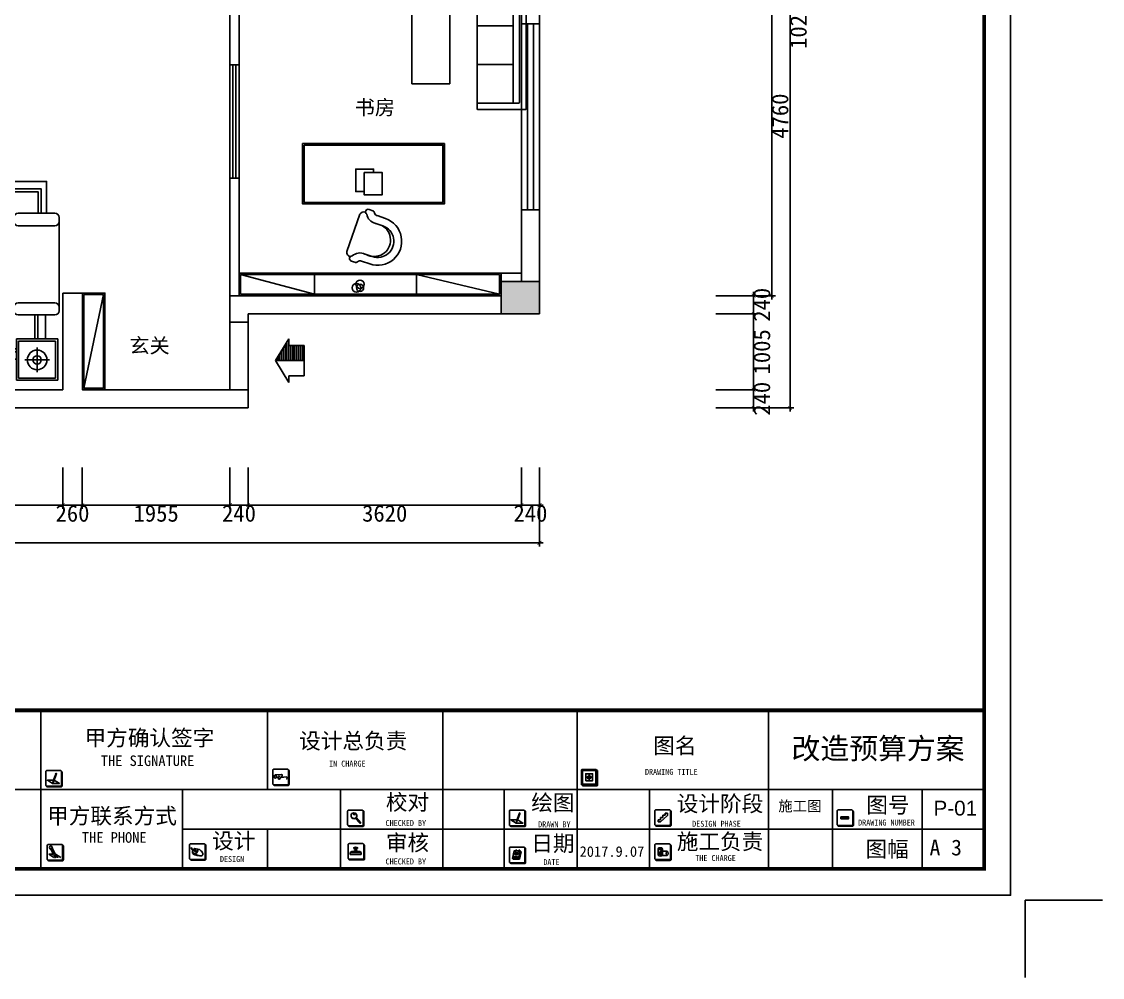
# Model space of a CAD drawing. Header units: millimetres. Extents: x 39175 to 443077, y -41362 to 75939.
# Drawn here: x 322747 to 337061, y -41362 to -28699 of the extents above; entities that cross this region are included whole.
import ezdxf
from ezdxf.enums import TextEntityAlignment as Align

# ---------------------------------------------------------------- set-up
doc = ezdxf.new("R2010")
doc.units = ezdxf.units.MM
for name, color, linetype in [('0-01图框模板说明', 2, 'Continuous'), ('0-02图框细线', 136, 'Continuous'), ('016-P平面家具', 51, 'Continuous'), ('COLUMN', 7, 'Continuous'), ('墙体', 7, 'Continuous')]:
    doc.layers.add(name, color=color, linetype=linetype)
doc.layers.add('Z not print', color=8, linetype='Continuous', plot=False)
doc.styles.add('ar', font='arial.ttf')
doc.styles.get("Standard").update_dxf_attribs({"font": ''})
doc.styles.get('Standard').set_extended_font_data('NSimSun')
doc.dimstyles.new('ISO-25', dxfattribs={"dimtxt": 220, "dimasz": 50, "dimexe": 50, "dimexo": 0.625, "dimtad": 2, "dimdec": 0, "dimtxsty": 'Standard', "dimblk": 'ARCHTICK', "dimcen": 2.5, "dimdle": 50, "dimclrd": 251, "dimclre": 251, "dimclrt": 51, "dimadec": 0, "dimazin": 0, "dimtfac": 1, "dimtdec": 0, "dimtix": 1, "dimtmove": 2, "dimatfit": 3, "dimfxl": 500, "dimfxlon": 1, "dimarcsym": 0})

# ---------------------------------------------------------------- blocks, each defined once
blk = doc.blocks.new('hgggg')
at = {"layer": '0-01图框模板说明'}
for points in [[(3462.78, 399.27, -0.414214), (3462.58, 399.08), (3460.02, 399.08, -0.071272), (3459.97, 399.08, 0.348143), (3460.16, 398.93), (3462.72, 398.93, 0.414214), (3462.92, 399.13), (3462.92, 401.69, 0.333108), (3462.77, 401.87, -0.057743), (3462.78, 401.83)], [(3505.73, 399.54, -0.414214), (3505.53, 399.34), (3502.97, 399.34, -0.071272), (3502.92, 399.35, 0.348143), (3503.11, 399.2), (3505.67, 399.2, 0.414214), (3505.86, 399.39), (3505.86, 401.95, 0.333108), (3505.72, 402.14, -0.057743), (3505.73, 402.09)], [(3564.11, 399.47, -0.414214), (3563.92, 399.28), (3561.36, 399.28, -0.071272), (3561.3, 399.28, 0.348143), (3561.5, 399.13), (3564.05, 399.13, 0.414214), (3564.25, 399.33), (3564.25, 401.89, 0.333108), (3564.11, 402.08, -0.057743), (3564.11, 402.03)], [(3519.89, 391.78, -0.414214), (3519.7, 391.59), (3517.14, 391.59, -0.071272), (3517.08, 391.59, 0.348143), (3517.27, 391.44), (3519.83, 391.44, 0.414214), (3520.03, 391.64), (3520.03, 394.2, 0.333108), (3519.89, 394.39, -0.057743), (3519.89, 394.34)], [(3550.49, 391.78, -0.414214), (3550.29, 391.59), (3547.73, 391.59, -0.071272), (3547.68, 391.59, 0.348143), (3547.87, 391.44), (3550.43, 391.44, 0.414214), (3550.62, 391.64), (3550.62, 394.2, 0.333108), (3550.48, 394.39, -0.057743), (3550.49, 394.34)], [(3578.01, 391.85, -0.414214), (3577.81, 391.65), (3575.26, 391.65, -0.071272), (3575.2, 391.66, 0.348143), (3575.39, 391.51), (3577.95, 391.51, 0.414214), (3578.15, 391.7), (3578.15, 394.26, 0.333108), (3578.01, 394.45, -0.057743), (3578.01, 394.4)], [(3612.51, 391.82, -0.414214), (3612.31, 391.62), (3609.76, 391.62, -0.071272), (3609.7, 391.63, 0.348143), (3609.89, 391.48), (3612.45, 391.48, 0.414214), (3612.65, 391.67), (3612.65, 394.23, 0.333108), (3612.51, 394.42, -0.057743), (3612.51, 394.38)], [(3610.26, 393.25), (3611.74, 393.25), (3611.74, 392.89), (3610.26, 392.89)], [(3463.02, 385.28, -0.414214), (3462.83, 385.09), (3460.27, 385.09, -0.071272), (3460.21, 385.1, 0.348143), (3460.4, 384.94), (3462.96, 384.94, 0.414214), (3463.16, 385.14), (3463.16, 387.7, 0.333108), (3463.02, 387.89, -0.057743), (3463.02, 387.84)], [(3489.99, 385.41, -0.414214), (3489.79, 385.21), (3487.23, 385.21, -0.071272), (3487.18, 385.22, 0.348143), (3487.37, 385.07), (3489.93, 385.07, 0.414214), (3490.12, 385.26), (3490.12, 387.82, 0.333108), (3489.98, 388.01, -0.057743), (3489.99, 387.97)], [(3519.99, 385.44, -0.414214), (3519.79, 385.25), (3517.23, 385.25, -0.071272), (3517.18, 385.26, 0.348143), (3517.37, 385.1), (3519.93, 385.1, 0.414214), (3520.13, 385.3), (3520.13, 387.86, 0.333108), (3519.98, 388.05, -0.057743), (3519.99, 388)], [(3550.49, 384.79, -0.414214), (3550.29, 384.59), (3547.73, 384.59, -0.071272), (3547.68, 384.6, 0.348143), (3547.87, 384.45), (3550.43, 384.45, 0.414214), (3550.62, 384.64), (3550.62, 387.2, 0.333108), (3550.48, 387.39, -0.057743), (3550.49, 387.35)], [(3578.01, 385.37, -0.414214), (3577.81, 385.18), (3575.26, 385.18, -0.071272), (3575.2, 385.18, 0.348143), (3575.39, 385.03), (3577.95, 385.03, 0.414214), (3578.15, 385.23), (3578.15, 387.79, 0.333108), (3578.01, 387.98, -0.057743), (3578.01, 387.93)]]:
    blk.add_hatch(color=8, dxfattribs=at).paths.add_polyline_path(points)
h = blk.add_hatch(color=8, dxfattribs=at)
h.paths.add_polyline_path([(3562.64, 400.99), (3562.38, 400.99), (3562.38, 400.75), (3562.64, 400.75)])
h.paths.add_polyline_path([(3562.64, 400.75), (3562.89, 400.75), (3562.89, 400.99), (3562.64, 400.99)])
h.paths.add_polyline_path([(3562.64, 400.75), (3562.64, 400.52), (3562.89, 400.52), (3562.89, 400.75)])
h.paths.add_polyline_path([(3562.64, 400.75), (3562.38, 400.75), (3562.38, 400.52), (3562.64, 400.52)])
at = {"layer": '0-01图框模板说明', "color": 8}
for p, q in [((3503.25, 401.2), (3504.44, 401.29)), ((3503.43, 401.19), (3504.46, 401.27)), ((3504.18, 400.74), (3505.37, 400.84)), ((3504.36, 400.73), (3505.39, 400.81)), ((3562.64, 401.41), (3562.64, 400.1)), ((3461.2, 399.82), (3461.18, 399.77)), ((3461.19, 399.82), (3461.18, 399.79)), ((3461.2, 399.79), (3461.18, 399.77)), ((3461.18, 399.79), (3461.18, 399.77)), ((3461.21, 399.82), (3461.2, 399.79)), ((3561.98, 400.75), (3563.29, 400.75)), ((3518.38, 393.02), (3519.23, 392.05)), ((3518.54, 393.16), (3519.38, 392.19)), ((3575.67, 392.73), (3575.67, 392.32)), ((3575.67, 392.73), (3576.12, 392.73)), ((3576.12, 393.15), (3576.56, 393.15)), ((3576.12, 393.15), (3576.12, 392.73)), ((3577.45, 393.49), (3576.13, 392.32)), ((3576.56, 393.56), (3576.56, 393.15)), ((3576.56, 393.56), (3577.01, 393.56)), ((3577.01, 393.95), (3577.45, 393.95)), ((3577.01, 393.95), (3577.01, 393.56)), ((3577.45, 393.95), (3577.45, 393.49)), ((3548.9, 392.34), (3548.88, 392.3)), ((3548.88, 392.3), (3548.89, 392.28)), ((3548.91, 392.33), (3548.89, 392.28)), ((3548.9, 392.3), (3548.89, 392.28)), ((3548.92, 392.33), (3548.9, 392.3)), ((3575.67, 392.32), (3576.13, 392.32)), ((3487.53, 386.56), (3487.53, 386.56)), ((3487.66, 386.95), (3488.14, 386.7)), ((3488.27, 386.93), (3487.79, 387.11)), ((3487.86, 386.92), (3487.86, 386.92)), ((3487.86, 386.92), (3488.21, 386.73)), ((3488.28, 386.86), (3487.91, 387.01)), ((3488.9, 387.07), (3488.28, 387.23)), ((3488.41, 386.7), (3488.52, 386.64)), ((3517.44, 386.49), (3517.74, 386.7)), ((3517.77, 386.7), (3518.07, 386.7)), ((3518.41, 386.87), (3518.41, 386.93)), ((3518.52, 386.87), (3518.52, 386.93)), ((3518.89, 386.7), (3519.22, 386.7)), ((3519.52, 386.49), (3519.25, 386.69)), ((3549.63, 386.78), (3549.3, 385.36)), ((3549.68, 386.74), (3549.35, 385.32)), ((3549.72, 386.71), (3549.39, 385.29)), ((3549.76, 386.67), (3549.43, 385.25)), ((3549.59, 386.82), (3549.76, 386.67)), ((3575.68, 387.24), (3575.68, 386.03)), ((3577.38, 386.76), (3576.17, 386.76)), ((3576.49, 387.24), (3576.49, 386.03)), ((3461.35, 385.57), (3460.39, 386.21)), ((3460.39, 386.21), (3461.18, 386.21)), ((3461.6, 386.21), (3461.68, 386.21)), ((3461.68, 386.21), (3462.65, 385.57)), ((3487.75, 386.44), (3488.36, 386.1)), ((3548.12, 385.4), (3548.29, 385.25)), ((3549.3, 385.36), (3548.17, 385.36)), ((3549.35, 385.32), (3548.21, 385.32)), ((3549.39, 385.29), (3548.26, 385.29)), ((3549.43, 385.25), (3548.29, 385.25)), ((3577.38, 385.95), (3576.17, 385.95))]:
    blk.add_line(p, q, dxfattribs=at)
at = {"layer": '0-01图框模板说明', "color": 2, "const_width": 0.724}
blk.add_lwpolyline([(3637.38, 670.41), (3637.38, 383.41), (3227.38, 383.41), (3227.38, 670.41)], close=True, dxfattribs=at)
blk.add_lwpolyline([(3637.38, 413.41), (3227.33, 413.41)], dxfattribs=at)
at = {"layer": '0-01图框模板说明', "color": 8}
for points in [[(3460.02, 399.08), (3462.58, 399.08, 0.414214), (3462.78, 399.27), (3462.78, 401.83, 0.414214), (3462.58, 402.03), (3460.02, 402.03, 0.414214), (3459.83, 401.83), (3459.83, 399.27, 0.414214)], [(3461.84, 401.41), (3461.73, 401.44), (3461.74, 401.46, -0.451962), (3461.8, 401.49), (3461.81, 401.48, -0.418435), (3461.84, 401.42)], [(3502.97, 399.34), (3505.53, 399.34, 0.414214), (3505.73, 399.54), (3505.73, 402.09, 0.414214), (3505.53, 402.29), (3502.97, 402.29, 0.414214), (3502.78, 402.09), (3502.78, 399.54, 0.414214)], [(3561.36, 399.28), (3563.92, 399.28, 0.414214), (3564.11, 399.47), (3564.11, 402.03, 0.414214), (3563.92, 402.23), (3561.36, 402.23, 0.414214), (3561.16, 402.03), (3561.16, 399.47, 0.414214)], [(3517.14, 391.59), (3519.7, 391.59, 0.414214), (3519.89, 391.78), (3519.89, 394.34, 0.414214), (3519.7, 394.54), (3517.14, 394.54, 0.414214), (3516.94, 394.34), (3516.94, 391.78, 0.414214)], [(3547.73, 391.59), (3550.29, 391.59, 0.414214), (3550.49, 391.78), (3550.49, 394.34, 0.414214), (3550.29, 394.54), (3547.73, 394.54, 0.414214), (3547.54, 394.34), (3547.54, 391.78, 0.414214)], [(3549.55, 393.92), (3549.44, 393.95), (3549.44, 393.97, -0.451962), (3549.51, 394), (3549.52, 393.99, -0.418435), (3549.55, 393.93)], [(3575.26, 391.65), (3577.81, 391.65, 0.414214), (3578.01, 391.85), (3578.01, 394.4, 0.414214), (3577.81, 394.6), (3575.26, 394.6, 0.414214), (3575.06, 394.4), (3575.06, 391.85, 0.414214)], [(3609.76, 391.62), (3612.31, 391.62, 0.414214), (3612.51, 391.82), (3612.51, 394.38, 0.414214), (3612.31, 394.57), (3609.76, 394.57, 0.414214), (3609.56, 394.38), (3609.56, 391.82, 0.414214)], [(3460.27, 385.09), (3462.83, 385.09, 0.414214), (3463.02, 385.28), (3463.02, 387.84, 0.414214), (3462.83, 388.04), (3460.27, 388.04, 0.414214), (3460.07, 387.84), (3460.07, 385.28, 0.414214)], [(3487.23, 385.21), (3489.79, 385.21, 0.414214), (3489.99, 385.41), (3489.99, 387.97, 0.414214), (3489.79, 388.16), (3487.23, 388.16, 0.414214), (3487.03, 387.97), (3487.03, 385.41, 0.414214)], [(3517.23, 385.25), (3519.79, 385.25, 0.414214), (3519.99, 385.44), (3519.99, 388, 0.414214), (3519.79, 388.2), (3517.23, 388.2, 0.414214), (3517.04, 388), (3517.04, 385.44, 0.414214)], [(3517.48, 386.5), (3519.48, 386.5, -0.414214), (3519.53, 386.45), (3519.53, 386.19, -0.414214), (3519.48, 386.13), (3517.48, 386.13, -0.414214), (3517.42, 386.19), (3517.42, 386.45, -0.414214)], [(3547.73, 384.59), (3550.29, 384.59, 0.414214), (3550.49, 384.79), (3550.49, 387.35, 0.414214), (3550.29, 387.54), (3547.73, 387.54, 0.414214), (3547.54, 387.35), (3547.54, 384.79, 0.414214)], [(3575.26, 385.18), (3577.81, 385.18, 0.414214), (3578.01, 385.37), (3578.01, 387.93, 0.414214), (3577.81, 388.13), (3575.26, 388.13, 0.414214), (3575.06, 387.93), (3575.06, 385.37, 0.414214)]]:
    blk.add_lwpolyline(points, format="xyb", close=True, dxfattribs=at)
for points in [[(3459.97, 399.08, 0.348143), (3460.16, 398.93), (3462.72, 398.93, 0.414214), (3462.92, 399.13), (3462.92, 401.69, 0.333108), (3462.77, 401.87)], [(3502.92, 399.35, 0.348143), (3503.11, 399.2), (3505.67, 399.2, 0.414214), (3505.86, 399.39), (3505.86, 401.95, 0.333108), (3505.72, 402.14)], [(3561.3, 399.28, 0.348143), (3561.5, 399.13), (3564.05, 399.13, 0.414214), (3564.25, 399.33), (3564.25, 401.89, 0.333108), (3564.11, 402.08)], [(3517.08, 391.59, 0.348143), (3517.27, 391.44), (3519.83, 391.44, 0.414214), (3520.03, 391.64), (3520.03, 394.2, 0.333108), (3519.89, 394.39)], [(3547.68, 391.59, 0.348143), (3547.87, 391.44), (3550.43, 391.44, 0.414214), (3550.62, 391.64), (3550.62, 394.2, 0.333108), (3550.48, 394.39)], [(3575.2, 391.66, 0.348143), (3575.39, 391.51), (3577.95, 391.51, 0.414214), (3578.15, 391.7), (3578.15, 394.26, 0.333108), (3578.01, 394.45)], [(3609.7, 391.63, 0.348143), (3609.89, 391.48), (3612.45, 391.48, 0.414214), (3612.65, 391.67), (3612.65, 394.23, 0.333108), (3612.51, 394.42)], [(3460.21, 385.1, 0.348143), (3460.4, 384.94), (3462.96, 384.94, 0.414214), (3463.16, 385.14), (3463.16, 387.7, 0.333108), (3463.02, 387.89)], [(3487.18, 385.22, 0.348143), (3487.37, 385.07), (3489.93, 385.07, 0.414214), (3490.12, 385.26), (3490.12, 387.82, 0.333108), (3489.98, 388.01)], [(3517.18, 385.26, 0.348143), (3517.37, 385.1), (3519.93, 385.1, 0.414214), (3520.13, 385.3), (3520.13, 387.86, 0.333108), (3519.98, 388.05)], [(3547.68, 384.6, 0.348143), (3547.87, 384.45), (3550.43, 384.45, 0.414214), (3550.62, 384.64), (3550.62, 387.2, 0.333108), (3550.48, 387.39)], [(3575.2, 385.18, 0.348143), (3575.39, 385.03), (3577.95, 385.03, 0.414214), (3578.15, 385.23), (3578.15, 387.79, 0.333108), (3578.01, 387.98)]]:
    blk.add_lwpolyline(points, format="xyb", dxfattribs=at)
for points in [[(3461.8, 401.3), (3461.7, 401.34), (3461.23, 400.06), (3461.34, 400.03)], [(3461.84, 401.4), (3461.73, 401.45), (3461.69, 401.35), (3461.81, 401.3)], [(3561.37, 399.48), (3563.91, 399.48), (3563.91, 402.02), (3561.37, 402.02)], [(3561.98, 400.1), (3563.29, 400.1), (3563.29, 401.41), (3561.98, 401.41)], [(3562.38, 400.99), (3562.89, 400.99), (3562.89, 400.52), (3562.38, 400.52)], [(3461.21, 399.82), (3461.19, 399.82), (3461.23, 400.06), (3461.34, 400.03)], [(3549.51, 393.82), (3549.4, 393.85), (3548.94, 392.57), (3549.04, 392.54)], [(3549.55, 393.91), (3549.44, 393.96), (3549.4, 393.86), (3549.51, 393.81)], [(3610.26, 393.25), (3611.74, 393.25), (3611.74, 392.89), (3610.26, 392.89)], [(3548.92, 392.33), (3548.9, 392.34), (3548.94, 392.57), (3549.04, 392.54)], [(3518.03, 386.68), (3518.93, 386.68), (3518.93, 386.57), (3518.03, 386.57)], [(3548.41, 385.73), (3548.52, 385.73), (3548.49, 385.65), (3548.38, 385.65)], [(3548.72, 386.48), (3549.18, 386.48), (3549.07, 386.11), (3548.6, 386.11)], [(3548.63, 385.73), (3548.74, 385.73), (3548.71, 385.65), (3548.6, 385.65)], [(3548.84, 385.73), (3548.95, 385.73), (3548.93, 385.65), (3548.81, 385.65)], [(3549.06, 385.73), (3549.17, 385.73), (3549.14, 385.65), (3549.03, 385.65)]]:
    blk.add_lwpolyline(points, close=True, dxfattribs=at)
for points in [[(3461.4, 400.19), (3461.44, 400.19), (3462.41, 399.56), (3461.11, 399.56), (3460.14, 400.19), (3461.28, 400.19)], [(3549.11, 392.7), (3549.15, 392.7), (3550.12, 392.07), (3548.82, 392.07), (3547.85, 392.7), (3548.98, 392.7)], [(3518.62, 386.76), (3518.8, 386.76), (3518.93, 386.68), (3518.03, 386.68), (3518.17, 386.76), (3518.31, 386.76)], [(3548.7, 386.82), (3549.59, 386.82), (3549.26, 385.4), (3548.12, 385.4), (3548.45, 386.82), (3548.65, 386.82)]]:
    blk.add_lwpolyline(points, dxfattribs=at)
for centre, radius in [((3518.13, 393.49), 0.533), ((3460.78, 387.49), 0.262), ((3460.95, 386.98), 0.0374), ((3461.02, 386.84), 0.0374), ((3461.04, 387.02), 0.0374), ((3461.09, 386.69), 0.0374), ((3461.11, 386.88), 0.0374), ((3461.13, 387.08), 0.0374), ((3461.16, 386.51), 0.0374), ((3461.18, 386.73), 0.0374), ((3461.2, 386.94), 0.0374), ((3461.25, 386.56), 0.0374), ((3461.26, 386.79), 0.0374), ((3461.34, 386.61), 0.0374), ((3549.28, 386.66), 0.04), ((3461.39, 386.21), 0.212)]:
    blk.add_circle(centre, radius, dxfattribs=at)
for centre, radius, start, end in [((3503.53, 400.83), 0.368, 105.757, 120.9015), ((3503.66, 401.01), 0.239, 194.4811, 315.0527), ((3503.43, 401.18), 0.00492, 94.538, 105.757), ((3504.37, 401.1), 0.208, 298.7114, 70.1269), ((3504.37, 401.09), 0.198, 300.3285, 62.5398), ((3504.46, 401.26), 0.00492, 62.5398, 94.538), ((3504.47, 400.92), 0.00504, 133.8328, 294.2798), ((3505.3, 400.64), 0.208, 298.7114, 70.1269), ((3505.39, 400.81), 0.00492, 62.5398, 94.538), ((3505.3, 400.64), 0.198, 300.3285, 62.5398), ((3503.54, 400.47), 0.321, 39.9377, 115.0821), ((3504.46, 400.38), 0.368, 105.757, 138.6812), ((3504.36, 400.73), 0.00492, 94.538, 105.757), ((3505.4, 400.46), 0.00504, 133.8328, 294.2798), ((3518.14, 393.44), 0.533, 191.5054, 300.5031), ((3518.1, 393.5), 0.266, 22.4479, 114.9174), ((3518.04, 393.62), 0.125, 340.0341, 111.5177), ((3518.14, 393.44), 0.533, 323.7918, 16.5929), ((3519.27, 392.15), 0.116, 246.2917, 21.6824), ((3459.09, 385.81), 2.13, 10.8653, 46.0134), ((3466.51, 389.2), 5.72, 196.3548, 210.1283), ((3488.27, 386.62), 0.686, 172.2315, 207.5085), ((3487.9, 386.71), 0.315, 158.1829, 240.9002), ((3488.94, 386.19), 1.48, 139.3249, 154.2833), ((3488.13, 386.74), 0.518, 74.0812, 127.264), ((3487.88, 386.97), 0.0535, 54.1755, 246.924), ((3487.91, 386.98), 0.691, 277.384, 14.5417), ((3488.3, 386.97), 0.31, 239.1443, 279.6549), ((3488.23, 386.8), 0.0797, 255.5948, 46.2056), ((3488.13, 386.65), 0.31, 22.1455, 62.6561), ((3488.34, 386.74), 0.0787, 279.6549, 22.1455), ((3487.87, 385.42), 1.94, 28.784, 58.3007), ((3517.77, 386.65), 0.0574, 90, 119.8772), ((3518.46, 388.33), 1.14, 259.2449, 280.7551), ((3517.99, 386.87), 0.423, 7.6088, 51.9955), ((3518.23, 386.94), 0.197, 284.907, 336.821), ((3518.47, 387.04), 0.345, 237.0341, 302.9659), ((3518.94, 386.87), 0.423, 128.0045, 172.3912), ((3518.56, 386.87), 0.0402, 180, 209.5766), ((3518.71, 386.96), 0.21, 209.5766, 255.9056), ((3519.22, 386.65), 0.0574, 58.6434, 90), ((3548.67, 386.66), 0.04, 133.5405, 58.5094), ((3548.94, 386.72), 0.301, 120.0838, 193.4607), ((3548.67, 386.67), 0.0305, 218.3923, 328.4538), ((3548.94, 386.73), 0.249, 118.9884, 196.0214), ((3548.69, 386.65), 0.04, 72.6047, 87.6936), ((3548.83, 386.84), 0.146, 350.5454, 105.731), ((3548.81, 386.83), 0.115, 355.4404, 89.6822), ((3549.55, 386.72), 0.301, 127.1675, 193.4607), ((3549.3, 386.65), 0.04, 72.6047, 215.7707), ((3549.28, 386.67), 0.0305, 218.3923, 328.4538), ((3549.54, 386.73), 0.24, 120.88, 197.6449), ((3549.43, 386.88), 0.102, 75.6414, 126.1244), ((3549.42, 386.86), 0.0801, 333.2308, 96.566), ((3549.42, 386.86), 0.124, 340.7006, 72.9302), ((3488.96, 388.03), 2.17, 233.0714, 279.6677), ((3489.22, 387.84), 1.94, 243.4996, 273.0164), ((3489.18, 386.27), 0.4, 290.3762, 11.4241)]:
    blk.add_arc(centre, radius, start, end, dxfattribs=at)
for centre, major_axis, ratio in [((3503.23, 400.89), (0, 0.305), 0.646017), ((3503.25, 400.88), (0, 0.305), 0.646017), ((3503.99, 400.67), (0, 0.305), 0.646017), ((3504, 400.66), (0, 0.305), 0.646017), ((3576.08, 387.24), (-0.401, 0), 0.454196), ((3576.17, 386.35), (0, 0.401), 0.454196), ((3577.38, 386.35), (0, 0.401), 0.454196), ((3576.08, 386.03), (-0.401, 0), 0.454196)]:
    blk.add_ellipse(centre, major_axis=major_axis, ratio=ratio, dxfattribs=at)
blk.add_ellipse((3518.46, 387.35), major_axis=(0.376, 0), ratio=0.460933, start_param=-0.967391, end_param=4.108984, dxfattribs=at)
for points in [[(3487.72, 387.06), (3487.51, 387.09), (3487.4, 387.2), (3487.35, 387.45)], [(3487.75, 387.1), (3487.5, 387.1), (3487.42, 387.28), (3487.37, 387.47)]]:
    blk.add_open_spline(points, degree=3, dxfattribs=at)
blk.add_spline([(3461.39, 385.99), (3461.81, 385.81), (3461.82, 385.95), (3461.63, 385.91), (3461.51, 385.57), (3462.03, 385.66), (3462.12, 385.57)], degree=3, dxfattribs=at)
at = {"layer": '0-02图框细线'}
for p, q in [((3458.92, 383.41), (3458.92, 413.41)), ((3501.79, 398.41), (3501.79, 413.41)), ((3534.96, 398.41), (3534.96, 413.41)), ((3560.37, 383.41), (3560.37, 413.41)), ((3596.6, 398.41), (3596.6, 413.41)), ((3323.65, 398.41), (3637.38, 398.41)), ((3485.71, 383.41), (3485.71, 398.41)), ((3515.58, 383.41), (3515.58, 398.41)), ((3534.96, 383.41), (3534.96, 398.41)), ((3546.55, 383.41), (3546.55, 398.41)), ((3574.07, 383.41), (3574.07, 398.41)), ((3596.6, 383.41), (3596.6, 398.41)), ((3608.67, 383.41), (3608.67, 398.41)), ((3625.66, 398.41), (3625.66, 383.41)), ((3637.38, 390.91), (3485.71, 390.91)), ((3501.79, 383.41), (3501.79, 390.91))]:
    blk.add_line(p, q, dxfattribs=at)
blk.add_lwpolyline([(3642.38, 675.41), (3642.38, 378.41), (3222.38, 378.41), (3222.38, 675.41)], close=True, dxfattribs=at)
at = {"layer": 'Z not print', "color": 5}
blk.add_lwpolyline([(3645.14, 362.88), (3645.14, 377.48), (3659.75, 377.48)], dxfattribs=at)
at = {"layer": '0-02图框细线'}
for s, insert, char_height, attachment_point in [('{\\fSimSun|b0|i0|c134|p2;甲方确认签字}', (3467.17, 408.05), 3, 4), ('{\\fSimSun|b0|i0|c134|p2;设计总负责}', (3507.77, 407.48), 3, 4), ('{\\fSimSun|b0|i0|c134|p2;图名}', (3574.77, 406.57), 3, 4), ('{\\fSimSun|b0|i0|c134|p2;THE SIGNATURE}', (3470.25, 403.87), 2, 4), ('{\\fSimSun|b0|i0|c134|p2;IN CHARGE}', (3513.43, 403.33), 1.1268, 4), ('{\\fSimSun|b0|i0|c134|p2;DRAWING TITLE}', (3573.2, 401.77), 1.1268, 4), ('{\\fSimSun|b0|i0|c134|p2;校对}', (3524.17, 395.88), 3, 4), ('{\\fSimSun|b0|i0|c134|p2;绘图}', (3551.69, 395.79), 3, 4), ('{\\fSimSun|b0|i0|c134|p2;设计阶段}', (3579.22, 395.59), 3, 4), ('{\\fSimSun|b0|i0|c134|p2;图号}', (3615.08, 395.34), 3, 4), ('{\\fSimSun|b0|i0|c134|p2;甲方联系方式}', (3460.09, 393.27), 3, 4), ('{\\fSimHei|b0|i0|c134|p2;施工图}', (3602.52, 395.2), 2, 5), ('{\\fSimSun|b0|i0|c134|p2;CHECKED BY}', (3524.12, 392.09), 1.1268, 4), ('{\\fSimSun|b0|i0|c134|p2;DRAWING NUMBER}', (3613.53, 392.18), 1.1268, 4), ('{\\fSimSun|b0|i0|c134|p2;设计}', (3491.31, 388.55), 3, 4), ('{\\fSimSun|b0|i0|c134|p2;DRAWN BY}', (3552.99, 391.85), 1.1268, 4), ('{\\fSimSun|b0|i0|c134|p2;DESIGN PHASE}', (3582.13, 391.94), 1.1268, 4), ('{\\fSimSun|b0|i0|c134|p2;THE PHONE}', (3466.66, 389.35), 2, 4), ('{\\fSimSun|b0|i0|c134|p2;审核}', (3524.17, 388.21), 3, 4), ('{\\fSimSun|b0|i0|c134|p2;日期}', (3551.69, 388.07), 3, 4), ('{\\fSimSun|b0|i0|c134|p2;施工负责}', (3579.22, 388.42), 3, 4), ('{\\fSimSun|b0|i0|c134|p2;图幅}', (3614.92, 387), 3, 4), ('{\\fSimSun|b0|i0|c134|p2;A 3}', (3627.05, 387.44), 3, 4), ('{\\fSimHei|b0|i0|c134|p49;2017.9.07}', (3560.83, 386.68), 2, 4), ('{\\fSimSun|b0|i0|c134|p2;DESIGN}', (3492.78, 385.27), 1.1268, 4), ('{\\fSimSun|b0|i0|c134|p2;CHECKED BY}', (3524.12, 384.81), 1.1268, 4), ('{\\fSimSun|b0|i0|c134|p2;DATE}', (3553.97, 384.71), 1.1268, 4), ('{\\fSimSun|b0|i0|c134|p2;THE CHARGE}', (3582.72, 385.45), 1.1268, 4)]:
    blk.add_mtext(s, dxfattribs=dict(at, insert=insert, char_height=char_height, attachment_point=attachment_point))
blk = doc.blocks.new('_ArchTick')
at = {"color": 0, "linetype": 'ByBlock', "const_width": 0.15}
blk.add_lwpolyline([(-0.5, -0.5), (0.5, 0.5)], dxfattribs=at)
blk = doc.blocks.new('*D242')
at = {"color": 251, "lineweight": -2, "transparency": 16777216}
for p, q in [((318541, -34605), (318541, -35155)), ((323291, -34605), (323291, -35155)), ((318491, -35105), (323341, -35105))]:
    blk.add_line(p, q, dxfattribs=at)
at = {"layer": 'Defpoints', "color": 0, "transparency": 16777216}
for p in [(318541, -33576), (323291, -33576), (323291, -35105)]:
    blk.add_point(p, dxfattribs=at)
at = {"color": 251, "lineweight": -2, "transparency": 16777216, "xscale": 50, "yscale": 50, "zscale": 50, "rotation": 180}
blk.add_blockref('_ArchTick', (318541, -35105), dxfattribs=at)
at = {"color": 251, "lineweight": -2, "transparency": 16777216, "xscale": 50, "yscale": 50, "zscale": 50}
blk.add_blockref('_ArchTick', (323291, -35105), dxfattribs=at)
at = {"color": 51, "transparency": 16777216, "insert": (320916, -35216), "char_height": 220, "attachment_point": 5}
blk.add_mtext('4750', dxfattribs=at)
blk = doc.blocks.new('*D252')
at = {"color": 251, "lineweight": -2, "transparency": 16777216}
for p, q in [((323291, -34605), (323291, -35155)), ((323551, -34605), (323551, -35155)), ((323291, -35105), (323241, -35105)), ((323291, -35105), (323551, -35105)), ((323551, -35105), (323601, -35105))]:
    blk.add_line(p, q, dxfattribs=at)
at = {"layer": 'Defpoints', "color": 0, "transparency": 16777216}
for p in [(323291, -33576), (323551, -33576), (323551, -35105)]:
    blk.add_point(p, dxfattribs=at)
at = {"color": 251, "lineweight": -2, "transparency": 16777216, "xscale": 50, "yscale": 50, "zscale": 50}
blk.add_blockref('_ArchTick', (323291, -35105), dxfattribs=at)
at = {"color": 251, "lineweight": -2, "transparency": 16777216, "xscale": 50, "yscale": 50, "zscale": 50, "rotation": 180}
blk.add_blockref('_ArchTick', (323551, -35105), dxfattribs=at)
at = {"color": 51, "transparency": 16777216, "insert": (323421, -35216), "char_height": 220, "attachment_point": 5}
blk.add_mtext('260', dxfattribs=at)
blk = doc.blocks.new('*D243')
at = {"color": 251, "lineweight": -2, "transparency": 16777216}
for p, q in [((323551, -34605), (323551, -35155)), ((325506, -34605), (325506, -35155)), ((323501, -35105), (325556, -35105))]:
    blk.add_line(p, q, dxfattribs=at)
at = {"layer": 'Defpoints', "color": 0, "transparency": 16777216}
for p in [(323551, -33576), (325506, -33576), (325506, -35105)]:
    blk.add_point(p, dxfattribs=at)
at = {"color": 251, "lineweight": -2, "transparency": 16777216, "xscale": 50, "yscale": 50, "zscale": 50, "rotation": 180}
blk.add_blockref('_ArchTick', (323551, -35105), dxfattribs=at)
at = {"color": 251, "lineweight": -2, "transparency": 16777216, "xscale": 50, "yscale": 50, "zscale": 50}
blk.add_blockref('_ArchTick', (325506, -35105), dxfattribs=at)
at = {"color": 51, "transparency": 16777216, "insert": (324529, -35216), "char_height": 220, "attachment_point": 5}
blk.add_mtext('1955', dxfattribs=at)
blk = doc.blocks.new('*D244')
at = {"color": 251, "lineweight": -2, "transparency": 16777216}
for p, q in [((325506, -34605), (325506, -35155)), ((325746, -34605), (325746, -35155)), ((325506, -35105), (325456, -35105)), ((325506, -35105), (325746, -35105)), ((325746, -35105), (325796, -35105))]:
    blk.add_line(p, q, dxfattribs=at)
at = {"layer": 'Defpoints', "color": 0, "transparency": 16777216}
for p in [(325506, -33576), (325746, -33576), (325746, -35105)]:
    blk.add_point(p, dxfattribs=at)
at = {"color": 251, "lineweight": -2, "transparency": 16777216, "xscale": 50, "yscale": 50, "zscale": 50}
blk.add_blockref('_ArchTick', (325506, -35105), dxfattribs=at)
at = {"color": 251, "lineweight": -2, "transparency": 16777216, "xscale": 50, "yscale": 50, "zscale": 50, "rotation": 180}
blk.add_blockref('_ArchTick', (325746, -35105), dxfattribs=at)
at = {"color": 51, "transparency": 16777216, "insert": (325626, -35216), "char_height": 220, "attachment_point": 5}
blk.add_mtext('240', dxfattribs=at)
blk = doc.blocks.new('*D245')
at = {"color": 251, "lineweight": -2, "transparency": 16777216}
for p, q in [((325746, -34605), (325746, -35155)), ((329366, -34605), (329366, -35155)), ((325696, -35105), (329416, -35105))]:
    blk.add_line(p, q, dxfattribs=at)
at = {"layer": 'Defpoints', "color": 0, "transparency": 16777216}
for p in [(329366, -32141), (325746, -33576), (329366, -35105)]:
    blk.add_point(p, dxfattribs=at)
at = {"color": 251, "lineweight": -2, "transparency": 16777216, "xscale": 50, "yscale": 50, "zscale": 50, "rotation": 180}
blk.add_blockref('_ArchTick', (325746, -35105), dxfattribs=at)
at = {"color": 251, "lineweight": -2, "transparency": 16777216, "xscale": 50, "yscale": 50, "zscale": 50}
blk.add_blockref('_ArchTick', (329366, -35105), dxfattribs=at)
at = {"color": 51, "transparency": 16777216, "insert": (327556, -35216), "char_height": 220, "attachment_point": 5}
blk.add_mtext('3620', dxfattribs=at)
blk = doc.blocks.new('*D246')
at = {"color": 251, "lineweight": -2, "transparency": 16777216}
for p, q in [((329366, -34605), (329366, -35155)), ((329606, -34605), (329606, -35155)), ((329366, -35105), (329316, -35105)), ((329366, -35105), (329606, -35105)), ((329606, -35105), (329656, -35105))]:
    blk.add_line(p, q, dxfattribs=at)
at = {"layer": 'Defpoints', "color": 0, "transparency": 16777216}
for p in [(329366, -32141), (329606, -32571), (329606, -35105)]:
    blk.add_point(p, dxfattribs=at)
at = {"color": 251, "lineweight": -2, "transparency": 16777216, "xscale": 50, "yscale": 50, "zscale": 50}
blk.add_blockref('_ArchTick', (329366, -35105), dxfattribs=at)
at = {"color": 251, "lineweight": -2, "transparency": 16777216, "xscale": 50, "yscale": 50, "zscale": 50, "rotation": 180}
blk.add_blockref('_ArchTick', (329606, -35105), dxfattribs=at)
at = {"color": 51, "transparency": 16777216, "insert": (329486, -35216), "char_height": 220, "attachment_point": 5}
blk.add_mtext('240', dxfattribs=at)
blk = doc.blocks.new('*D253')
at = {"color": 251, "lineweight": -2, "transparency": 16777216}
for p, q in [((331942, -33576), (332492, -33576)), ((332442, -33576), (332442, -33526)), ((332442, -33816), (332442, -33576)), ((331942, -33816), (332492, -33816)), ((332442, -33816), (332442, -33866))]:
    blk.add_line(p, q, dxfattribs=at)
at = {"layer": 'Defpoints', "color": 0, "transparency": 16777216}
for p in [(325506, -33576), (332442, -33576), (325746, -33816)]:
    blk.add_point(p, dxfattribs=at)
at = {"color": 251, "lineweight": -2, "transparency": 16777216, "xscale": 50, "yscale": 50, "zscale": 50}
for p, rotation in [((332442, -33576), 270), ((332442, -33816), 90)]:
    blk.add_blockref('_ArchTick', p, dxfattribs=dict(at, rotation=rotation))
at = {"color": 51, "transparency": 16777216, "insert": (332553, -33696), "char_height": 220, "attachment_point": 5, "rotation": 90}
blk.add_mtext('240', dxfattribs=at)
blk = doc.blocks.new('*D254')
at = {"color": 251, "lineweight": -2, "transparency": 16777216}
for p, q in [((331942, -32571), (332492, -32571)), ((332442, -33626), (332442, -32521)), ((331942, -33576), (332492, -33576))]:
    blk.add_line(p, q, dxfattribs=at)
at = {"layer": 'Defpoints', "color": 0, "transparency": 16777216}
for p in [(329606, -32571), (332442, -32571), (325506, -33576)]:
    blk.add_point(p, dxfattribs=at)
at = {"color": 251, "lineweight": -2, "transparency": 16777216, "xscale": 50, "yscale": 50, "zscale": 50}
for p, rotation in [((332442, -32571), 90), ((332442, -33576), 270)]:
    blk.add_blockref('_ArchTick', p, dxfattribs=dict(at, rotation=rotation))
at = {"color": 51, "transparency": 16777216, "insert": (332553, -33074), "char_height": 220, "attachment_point": 5, "rotation": 90}
blk.add_mtext('1005', dxfattribs=at)
blk = doc.blocks.new('*D255')
at = {"color": 251, "lineweight": -2, "transparency": 16777216}
for p, q in [((331942, -32331), (332492, -32331)), ((332442, -32331), (332442, -32281)), ((332442, -32571), (332442, -32331)), ((331942, -32571), (332492, -32571)), ((332442, -32571), (332442, -32621))]:
    blk.add_line(p, q, dxfattribs=at)
at = {"layer": 'Defpoints', "color": 0, "transparency": 16777216}
for p in [(329096, -32331), (332442, -32331), (329606, -32571)]:
    blk.add_point(p, dxfattribs=at)
at = {"color": 251, "lineweight": -2, "transparency": 16777216, "xscale": 50, "yscale": 50, "zscale": 50}
for p, rotation in [((332442, -32331), 270), ((332442, -32571), 90)]:
    blk.add_blockref('_ArchTick', p, dxfattribs=dict(at, rotation=rotation))
at = {"color": 51, "transparency": 16777216, "insert": (332553, -32451), "char_height": 220, "attachment_point": 5, "rotation": 90}
blk.add_mtext('240', dxfattribs=at)
blk = doc.blocks.new('*D256')
at = {"color": 251, "lineweight": -2, "transparency": 16777216}
for p, q in [((332182, -27571), (332732, -27571)), ((332682, -32381), (332682, -27521)), ((332182, -32331), (332732, -32331))]:
    blk.add_line(p, q, dxfattribs=at)
at = {"layer": 'Defpoints', "color": 0, "transparency": 16777216}
for p in [(329606, -27571), (332682, -27571), (329096, -32331)]:
    blk.add_point(p, dxfattribs=at)
at = {"color": 251, "lineweight": -2, "transparency": 16777216, "xscale": 50, "yscale": 50, "zscale": 50}
for p, rotation in [((332682, -27571), 90), ((332682, -32331), 270)]:
    blk.add_blockref('_ArchTick', p, dxfattribs=dict(at, rotation=rotation))
at = {"color": 51, "transparency": 16777216, "insert": (332793, -29951), "char_height": 220, "attachment_point": 5, "rotation": 90}
blk.add_mtext('4760', dxfattribs=at)
blk = doc.blocks.new('*D248')
at = {"color": 251, "lineweight": -2, "transparency": 16777216}
for p, q in [((312226, -35105), (312226, -35655)), ((329606, -35105), (329606, -35655)), ((312176, -35605), (329656, -35605))]:
    blk.add_line(p, q, dxfattribs=at)
at = {"layer": 'Defpoints', "color": 0, "transparency": 16777216}
for p in [(329606, -32571), (312226, -33816), (329606, -35605)]:
    blk.add_point(p, dxfattribs=at)
at = {"color": 251, "lineweight": -2, "transparency": 16777216, "xscale": 50, "yscale": 50, "zscale": 50, "rotation": 180}
blk.add_blockref('_ArchTick', (312226, -35605), dxfattribs=at)
at = {"color": 251, "lineweight": -2, "transparency": 16777216, "xscale": 50, "yscale": 50, "zscale": 50}
blk.add_blockref('_ArchTick', (329606, -35605), dxfattribs=at)
at = {"color": 51, "transparency": 16777216, "insert": (320916, -35716), "char_height": 220, "attachment_point": 5}
blk.add_mtext('17380', dxfattribs=at)
blk = doc.blocks.new('*D274')
at = {"color": 251, "lineweight": -2, "transparency": 16777216}
for p, q in [((332425, -23556), (332975, -23556)), ((332925, -33866), (332925, -23506)), ((332425, -33816), (332975, -33816))]:
    blk.add_line(p, q, dxfattribs=at)
at = {"layer": 'Defpoints', "color": 0, "transparency": 16777216}
for p in [(325746, -23556), (332925, -23556), (325746, -33816)]:
    blk.add_point(p, dxfattribs=at)
at = {"color": 251, "lineweight": -2, "transparency": 16777216, "xscale": 50, "yscale": 50, "zscale": 50}
for p, rotation in [((332925, -23556), 90), ((332925, -33816), 270)]:
    blk.add_blockref('_ArchTick', p, dxfattribs=dict(at, rotation=rotation))
at = {"color": 51, "transparency": 16777216, "insert": (333036, -28686), "char_height": 220, "attachment_point": 5, "rotation": 90}
blk.add_mtext('10260', dxfattribs=at)
blk = doc.blocks.new('YTYT')
at = {"layer": '016-P平面家具'}
for p, q in [((128911, -21642), (128802, -21604)), ((128945, -21545), (128836, -21507)), ((129081, -21546), (129033, -21529)), ((128968, -22165), (129139, -21673)), ((128770, -22049), (128661, -22011)), ((128736, -22147), (128627, -22109)), ((128844, -22229), (128796, -22213))]:
    blk.add_line(p, q, dxfattribs=at)
for centre, radius, start, end in [((128731, -21808), 319, 70.8731, 250.8731), ((128731, -21808), 215, 70.8731, 250.8731), ((125844, -21785), 2991, 3.2816, 3.318), ((128966, -21503), 150, 243.2905, 312.7171), ((128966, -21503), 46.5, 243.2905, 313.2868), ((129022, -21562), 34.4, 70.8731, 133.2868), ((129070, -21579), 34.4, 266.2069, 70.8731), ((129074, -21665), 65.5, 352.9364, 71.8295), ((125844, -21785), 2819, 355.458, 355.5646), ((128727, -22192), 46.5, 8.4594, 78.4556), ((128727, -22192), 150, 9.029, 78.4556), ((128807, -22180), 34.4, 188.4594, 250.8731), ((128856, -22197), 34.4, 250.8731, 55.5392), ((128912, -22131), 65.5, 249.9167, 328.8097)]:
    blk.add_arc(centre, radius, start, end, dxfattribs=at)
at = {"layer": '016-P平面家具', "color": 250}
blk.add_arc((128778, -21824), 218, 61.1955, 241.8196, dxfattribs=at)
blk = doc.blocks.new('swrgs e')
at = {"layer": '016-P平面家具', "color": 51, "ltscale": 120}
for p, q in [((381737, 55713), (381250, 55713)), ((381193, 55657), (381193, 54420)), ((381193, 55657), (381193, 55600)), ((381737, 55543), (381250, 55543)), ((381793, 55657), (381793, 54420)), ((381793, 55657), (381793, 55600)), ((385634, 55124), (385634, 54973)), ((381193, 54420), (381193, 54469)), ((381193, 54420), (381193, 54469)), ((381737, 54525), (381250, 54525)), ((381737, 54525), (381250, 54525)), ((381793, 54420), (381793, 54469)), ((381793, 54420), (381793, 54469)), ((381737, 54364), (381250, 54364)), ((381737, 54364), (381250, 54364)), ((382120, 54034), (382120, 54139)), ((382172, 54191), (382744, 54191)), ((382796, 53472), (382796, 54139)), ((382796, 54139), (382796, 53472)), ((382849, 54191), (383572, 54191)), ((383625, 54139), (383625, 53472)), ((383625, 54139), (383625, 53472)), ((383625, 53472), (383625, 54139)), ((383625, 53472), (383625, 54139)), ((383677, 54191), (384249, 54191)), ((384301, 54139), (384301, 53472)), ((384353, 54191), (384925, 54191)), ((384977, 54139), (384977, 53472)), ((381211, 54047), (381211, 53498)), ((381760, 54047), (381211, 54047)), ((381760, 53498), (381760, 54047)), ((381911, 54034), (381911, 53425)), ((382068, 54086), (381963, 54086)), ((382120, 53472), (382120, 54034)), ((382120, 53472), (382120, 54034)), ((384977, 54034), (384977, 53472)), ((384977, 54034), (384977, 53472)), ((385134, 54086), (385030, 54086)), ((385187, 53425), (385187, 54034)), ((385347, 53498), (385347, 54047)), ((385347, 54047), (385896, 54047)), ((385896, 54047), (385896, 53498)), ((381211, 53498), (381760, 53498)), ((382796, 53472), (382120, 53472)), ((385163, 53472), (382120, 53472)), ((383625, 53472), (382796, 53472)), ((385163, 53472), (383625, 53472)), ((385896, 53498), (385347, 53498)), ((381963, 53373), (385134, 53373))]:
    blk.add_line(p, q, dxfattribs=at)
at = {"layer": '016-P平面家具', "color": 250, "ltscale": 120}
for p, q in [((385494, 54973), (385494, 55124)), ((385534, 55124), (385534, 54973)), ((381241, 54018), (381241, 53528)), ((381731, 54018), (381241, 54018)), ((381731, 53528), (381731, 54018)), ((385377, 53528), (385377, 54018)), ((385377, 54018), (385867, 54018)), ((385867, 54018), (385867, 53528)), ((381485, 53931), (381485, 53605)), ((385623, 53931), (385623, 53605)), ((381648, 53770), (381322, 53770)), ((385460, 53770), (385786, 53770)), ((381241, 53528), (381731, 53528)), ((385867, 53528), (385377, 53528))]:
    blk.add_line(p, q, dxfattribs=at)
at = {"layer": '016-P平面家具', "color": 51, "ltscale": 120}
blk.add_lwpolyline([(385716, 55724), (385716, 56133), (381360, 56133), (381360, 55713)], dxfattribs=at)
at = {"layer": '016-P平面家具', "color": 250, "ltscale": 120}
for points in [[(383329, 56033), (381430, 56033), (381430, 55713)], [(383329, 55993), (381470, 55993), (381470, 55713)], [(385616, 55724), (385616, 56033), (383329, 56033)], [(385576, 55724), (385576, 55993), (383329, 55993)], [(381475, 54364), (381475, 54047)], [(381517, 54364), (381517, 54047)], [(385494, 54047), (385494, 54373)], [(385534, 54047), (385534, 54373)], [(381760, 53917), (381911, 53917)], [(381760, 53877), (381911, 53877)], [(385187, 53917), (385347, 53917)], [(385187, 53877), (385347, 53877)]]:
    blk.add_lwpolyline(points, dxfattribs=at)
at = {"layer": '016-P平面家具', "color": 51, "ltscale": 120}
for points in [[(385262, 55124), (385862, 55124), (385862, 55724), (385262, 55724)], [(384359, 54561), (382756, 54561), (382756, 55461), (384359, 55461)], [(385262, 54373), (385862, 54373), (385862, 54973), (385262, 54973)]]:
    blk.add_lwpolyline(points, close=True, dxfattribs=at)
at = {"layer": '016-P平面家具', "color": 250, "ltscale": 120}
blk.add_lwpolyline([(384329, 54591), (382786, 54591), (382786, 55431), (384329, 55431)], close=True, dxfattribs=at)
at = {"layer": '016-P平面家具', "color": 51}
for points in [[(381375, 54364), (381375, 54047)], [(385634, 54047), (385634, 54373)], [(381760, 53777), (381911, 53777)], [(385187, 53777), (385347, 53777)]]:
    blk.add_lwpolyline(points, dxfattribs=at)
at = {"layer": '016-P平面家具', "color": 250, "ltscale": 120}
blk.add_lwpolyline([(382120, 53530, -0.414214), (382172, 53582), (385111, 53582, -0.414214), (385163, 53530), (385163, 53472), (382120, 53472)], format="xyb", close=True, dxfattribs=at)
at = {"layer": '016-P平面家具', "color": 51, "ltscale": 120}
for centre in [(381485, 53768), (385623, 53768)]:
    blk.add_circle(centre, 130, dxfattribs=at)
at = {"layer": '016-P平面家具', "color": 250, "ltscale": 120}
for centre in [(381485, 53768), (385623, 53768)]:
    blk.add_circle(centre, 55, dxfattribs=at)
at = {"layer": '016-P平面家具', "color": 51, "ltscale": 120}
for centre, radius, start, end in [((381250, 55657), 56.3, 90, 180), ((381737, 55657), 56.3, 0, 90), ((381250, 55600), 56.3, 180, 270), ((381737, 55600), 56.3, 270, 0), ((381250, 54469), 56.3, 90, 180), ((381250, 54469), 56.3, 90, 180), ((381250, 54420), 56.3, 180, 270), ((381250, 54420), 56.3, 180, 270), ((381737, 54469), 56.3, 0, 90), ((381737, 54469), 56.3, 0, 90), ((381737, 54420), 56.3, 270, 0), ((381737, 54420), 56.3, 270, 0), ((382172, 54139), 52.4, 90, 180), ((382172, 54139), 52.4, 90, 180), ((382744, 54139), 52.4, 0, 90), ((382849, 54139), 52.4, 90, 180), ((382849, 54139), 52.4, 90, 180), ((383572, 54139), 52.4, 0, 90), ((383572, 54139), 52.4, 0, 90), ((383677, 54139), 52.4, 90, 180), ((383677, 54139), 52.4, 90, 180), ((384249, 54139), 52.4, 0, 90), ((384353, 54139), 52.4, 90, 180), ((384925, 54139), 52.4, 0, 90), ((381963, 54034), 52.4, 90, 180), ((382068, 54034), 52.4, 0, 90), ((385030, 54034), 52.4, 90, 180), ((385134, 54034), 52.4, 0, 90), ((381963, 53425), 52.4, 180, 270), ((385134, 53425), 52.4, 270, 0)]:
    blk.add_arc(centre, radius, start, end, dxfattribs=at)
blk = doc.blocks.new('wetg s')
at = {"color": 2}
for p, q in [((355007, 73222), (355007, 71962)), ((355697, 73252), (355037, 73252)), ((355107, 73252), (355107, 72067)), ((355727, 73222), (355727, 71982)), ((355727, 72052), (355122, 72052)), ((355017, 71952), (355697, 71952)), ((355858, 70800), (355858, 71685)), ((355873, 71700), (355963, 71700)), ((355963, 71700), (358123, 71700)), ((355978, 70935), (355978, 71685)), ((356688, 71040), (356688, 71700)), ((357398, 71040), (357398, 71700)), ((358108, 70935), (358108, 71685)), ((358213, 71700), (358123, 71700)), ((358228, 70815), (358228, 71685)), ((355418, 71501), (355418, 71021)), ((355658, 71261), (355178, 71261)), ((355858, 70800), (358213, 70800)), ((355993, 70920), (358093, 70920))]:
    blk.add_line(p, q, dxfattribs=at)
at = {"color": 251}
blk.add_line((355978, 71040), (358108, 71040), dxfattribs=at)
at = {"color": 2}
for points in [[(357751, 72200), (357751, 72900), (356451, 72900), (356451, 72200)], [(355043, 70886), (355793, 70886), (355793, 71636), (355043, 71636)]]:
    blk.add_lwpolyline(points, close=True, dxfattribs=at)
blk.add_circle((355418, 71261), 200, dxfattribs=at)
at = {"color": 251}
blk.add_circle((355418, 71261), 155, dxfattribs=at)
at = {"color": 2}
for centre, radius, start, end in [((355037, 73222), 30, 90, 180), ((355697, 73222), 30, 0, 90), ((355122, 72067), 15, 180, 270), ((355697, 71982), 30, 270, 0), ((355017, 71962), 10, 180, 270), ((355873, 71685), 15, 90, 180), ((355963, 71685), 15, 0, 90), ((358123, 71685), 15, 90, 180), ((358213, 71685), 15, 0, 90), ((355993, 70935), 15, 180, 270), ((358093, 70935), 15, 270, 0), ((358213, 70815), 15, 270, 0)]:
    blk.add_arc(centre, radius, start, end, dxfattribs=at)
at = {"color": 251}
for centre, radius, start, end in [((355130, 71986), 221, 17.2416, 96.0306), ((355335, 72297), 245, 201.7192, 271.5531), ((355383, 71736), 464, 54.7652, 101.7739), ((355578, 72679), 568, 239.2797, 277.2594)]:
    blk.add_arc(centre, radius, start, end, dxfattribs=at)

msp = doc.modelspace()

# ---------------------------------------------------------------- hatches: boundary and pattern name
h = msp.add_hatch(color=8)
h.dxf.hatch_style = 1
h.paths.add_polyline_path([(329606.3, -32141.3), (329096.3, -32141.3), (329096.3, -32571.3), (329606.3, -32571.3)])
h = msp.add_hatch()
h.set_pattern_fill('ANSI31', color=251, scale=8, angle=45, style=0)
h.set_pattern_definition([(90, (326109.354, -33191.01), (-25.4, 5e-15), [])])
h.paths.add_polyline_path([(326487.7, -32991), (326287.7, -32991), (326287.7, -32901.1), (326109.4, -33191), (326487.7, -33191)])

# ---------------------------------------------------------------- linework, layer by layer
for p, q in [((329366.3, -28726.3), (329366.3, -27571.3)), ((329606.3, -28726.3), (329606.3, -27571.3)), ((325506.3, -28571.3), (325506.3, -29271.3)), ((325626.3, -28571.3), (325626.3, -29271.3)), ((329366.3, -28726.3), (329606.3, -28726.3)), ((325506.3, -32331.3), (325506.3, -29271.3)), ((325506.3, -29271.3), (325626.3, -29271.3)), ((325506.3, -30771.3), (325626.3, -30771.3)), ((325626.3, -32331.3), (325626.3, -30771.3)), ((325506.3, -32571.3), (325506.3, -31071.3)), ((329366.3, -32141.3), (329366.3, -31191.3)), ((329366.3, -31191.3), (329606.3, -31191.3)), ((329606.3, -32571.3), (329606.3, -31191.3)), ((329096.3, -32571.3), (329096.3, -32141.3)), ((329096.3, -32141.3), (329606.3, -32141.3)), ((323291.3, -33576.3), (323291.3, -32296.3)), ((323291.3, -32296.3), (323551.3, -32296.3)), ((323551.3, -33576.3), (323551.3, -32296.3)), ((325506.3, -32681.3), (325506.3, -32331.3)), ((325506.3, -32331.3), (329096.3, -32331.3)), ((325746.3, -32571.3), (329606.3, -32571.3)), ((325746.3, -32681.3), (325746.3, -32571.3)), ((325746.3, -32681.3), (325506.3, -32681.3)), ((326287.7, -32901.1), (326287.7, -32991)), ((318541.3, -33576.3), (323291.3, -33576.3)), ((325506.3, -33576.3), (323551.3, -33576.3)), ((323851.3, -33576.3), (323551.3, -33576.3)), ((325506.3, -33576.3), (325746.3, -33576.3)), ((325746.3, -33816.3), (325746.3, -33576.3)), ((325746.3, -33816.3), (312226.3, -33816.3))]:
    msp.add_line(p, q)
at = {"color": 251}
for p, q in [((329366.3, -31191.3), (329366.3, -28726.3)), ((329606.3, -31191.3), (329606.3, -28726.3)), ((325506.3, -30771.3), (325506.3, -29271.3)), ((325626.3, -29271.3), (325626.3, -30771.3)), ((326626.3, -32311.3), (325646.3, -32051.3)), ((327976.3, -32051.3), (329076.3, -32311.3)), ((325506.3, -33576.3), (325506.3, -32681.3)), ((325746.3, -33576.3), (325746.3, -32681.3))]:
    msp.add_line(p, q, dxfattribs=at)
at = {"color": 51}
for p, q in [((329446.3, -31191.3), (329446.3, -28726.3)), ((329526.3, -31191.3), (329526.3, -28726.3)), ((325546.3, -30771.3), (325546.3, -29271.3)), ((325586.3, -30771.3), (325586.3, -29271.3)), ((326467.7, -31114.2), (328347.7, -31114.2))]:
    msp.add_line(p, q, dxfattribs=at)
at = {"color": 2}
for p, q in [((325626.3, -32031.3), (326626.3, -32031.3)), ((326626.3, -32051.3), (326626.3, -32311.3)), ((327976.3, -32051.3), (327976.3, -32311.3)), ((329096.3, -32031.3), (329366.3, -32031.3))]:
    msp.add_line(p, q, dxfattribs=at)
at = {"color": 1}
for p, q in [((323571.3, -33556.3), (323831.3, -32316.3)), ((326109.4, -33191), (326287.7, -32901.1)), ((326287.7, -32991), (326487.7, -32991)), ((326487.7, -33391), (326487.7, -32991)), ((326109.4, -33191), (326287.7, -33480.9)), ((326109.4, -33191), (326487.7, -33191)), ((326287.7, -33391), (326287.7, -33480.9)), ((326287.7, -33391), (326487.7, -33391))]:
    msp.add_line(p, q, dxfattribs=at)
at = {"color": 2}
for points in [[(326467.7, -30314.2), (328347.7, -30314.2), (328347.7, -31114.2), (326467.7, -31114.2)], [(327285.9, -30696.4), (327522.3, -30696.4), (327522.3, -30994.5), (327285.9, -30994.5)], [(325626.3, -32331.3), (329096.3, -32331.3), (329096.3, -32031.3), (325626.3, -32031.3)], [(323551.3, -32296.3), (323851.3, -32296.3), (323851.3, -33576.3), (323551.3, -33576.3)]]:
    msp.add_lwpolyline(points, close=True, dxfattribs=at)
msp.add_lwpolyline([(327285.9, -30951.5), (327173, -30951.5), (327173, -30653.4), (327409.5, -30653.4), (327409.5, -30696.4)], dxfattribs=at)
at = {"color": 251}
msp.add_lwpolyline([(325646.3, -32311.3), (329076.3, -32311.3), (329076.3, -32051.3), (325646.3, -32051.3)], close=True, dxfattribs=at)
at = {"color": 1}
msp.add_lwpolyline([(323571.3, -32316.3), (323831.3, -32316.3), (323831.3, -33556.3), (323571.3, -33556.3)], close=True, dxfattribs=at)
at = {"color": 2}
for centre, radius in [((327181.1, -32225.9), 58.3), ((327228.9, -32178.1), 55.3), ((327228.9, -32225.9), 47.8)]:
    msp.add_circle(centre, radius, dxfattribs=at)
at = {"layer": 'COLUMN', "color": 250}
msp.add_lwpolyline([(326487.7, -30334.2), (328327.7, -30334.2), (328327.7, -31094.2), (326487.7, -31094.2)], close=True, dxfattribs=at)

# ---------------------------------------------------------------- block references
at = {"color": 3, "xscale": -0.7200000000000001, "yscale": 0.7200000000000001, "zscale": 0.7200000000000001, "rotation": 90}
msp.add_blockref('wetg s', (380404, 228059.6), dxfattribs=at)
at = {"color": 3, "xscale": -1}
msp.add_blockref('swrgs e', (704437.7, -86949.2), dxfattribs=at)
at = {"layer": '0-02图框细线', "xscale": 70, "yscale": 70, "zscale": 70}
msp.add_blockref('hgggg', (80879, -66763.6), dxfattribs=at)
at = {"layer": '墙体', "rotation": 180}
msp.add_blockref('YTYT', (456193, -53416.9), dxfattribs=at)

# ---------------------------------------------------------------- texts
at = {"color": 2, "style": 'ar', "flags": 8}
for tag, height, p in [('书房', 196, (327425.8, -29831.6)), ('玄关', 196, (324440.8, -32986.6)), ('改造预算方案', 280, (334089.7, -38323.7)), ('P-01', 196, (335113.5, -39119.6))]:
    msp.add_attdef(tag, text='原始结构图', height=height, dxfattribs=at).set_placement(p, align=Align.MIDDLE)

# ---------------------------------------------------------------- dimensions: what is measured, and where the dimension line sits
for base, p1, p2, angle, picture, middle in [((332925, -23556.3), (325746.3, -33816.3), (325746.3, -23556.3), 90, '*D274', (333035.6, -28686.3)), ((332682.4, -27571.3), (329096.3, -32331.3), (329606.3, -27571.3), 270, '*D256', (332793, -29951.3)), ((332442.4, -32331.3), (329606.3, -32571.3), (329096.3, -32331.3), 270, '*D255', (332553, -32451.3)), ((332442.4, -32571.3), (325506.3, -33576.3), (329606.3, -32571.3), 270, '*D254', (332553, -33073.8)), ((332442.4, -33576.3), (325746.3, -33816.3), (325506.3, -33576.3), 270, '*D253', (332553, -33696.3))]:
    dim = msp.add_linear_dim(base=base, p1=p1, p2=p2, angle=angle, dimstyle='ISO-25')
    dim.commit()
    dim.dimension.update_dxf_attribs({"geometry": picture, "text_midpoint": middle})
for base, p1, p2, picture, middle in [((329366.3, -35105.1), (325746.3, -33576.3), (329366.3, -32141.3), '*D245', (327556.3, -35215.7)), ((329606.3, -35105.1), (329366.3, -32141.3), (329606.3, -32571.3), '*D246', (329486.3, -35215.7)), ((329606.3, -35605.1), (312226.3, -33816.3), (329606.3, -32571.3), '*D248', (320916.3, -35715.7)), ((323291.3, -35105.1), (318541.3, -33576.3), (323291.3, -33576.3), '*D242', (320916.3, -35215.7)), ((323551.3, -35105.1), (323291.3, -33576.3), (323551.3, -33576.3), '*D252', (323421.3, -35215.7)), ((325506.3, -35105.1), (323551.3, -33576.3), (325506.3, -33576.3), '*D243', (324528.8, -35215.7)), ((325746.3, -35105.1), (325506.3, -33576.3), (325746.3, -33576.3), '*D244', (325626.3, -35215.7))]:
    dim = msp.add_linear_dim(base=base, p1=p1, p2=p2, dimstyle='ISO-25')
    dim.commit()
    dim.dimension.update_dxf_attribs({"geometry": picture, "text_midpoint": middle})

doc.saveas('drawing.dxf')
